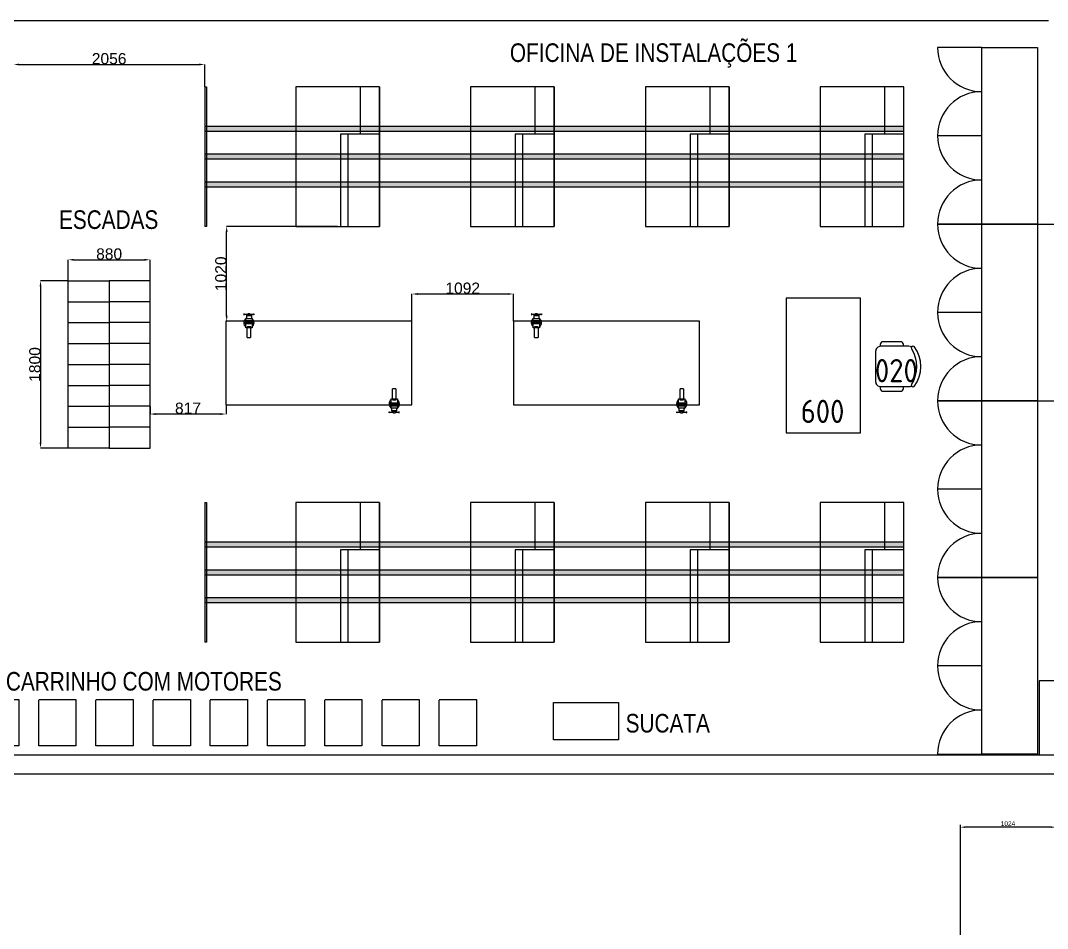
# Model space of a CAD drawing. Header units: millimetres. Extents: x 18768 to 1484868, y -11027 to 520152.
# Drawn here: x 41382 to 52428, y 493014 to 502778 of the extents above; entities that cross this region are included whole.
import ezdxf
from ezdxf.enums import TextEntityAlignment as Align

# ---------------------------------------------------------------- set-up
doc = ezdxf.new("R2010")
doc.units = ezdxf.units.MM
for name, color, linetype in [('4-MOBILIA', 4, 'Continuous'), ('A Construir', 1, 'Continuous'), ('L025-CONTORNO', 7, 'Continuous'), ('L025-TEXTO', 7, 'Continuous'), ('L035-ARRANJO-ADQUIRIR', 102, 'Continuous'), ('PAREDES', 7, 'Continuous')]:
    doc.layers.add(name, color=color, linetype=linetype)
doc.styles.add('ISO-CP--25', font='isocp.shx', dxfattribs={"height": 250})
doc.styles.get("Standard").update_dxf_attribs({"font": 'arial.ttf'})
doc.dimstyles.new('Anotativo', dxfattribs={"dimscale": 0, "dimtxt": 2.5, "dimasz": 2.5, "dimexe": 1.25, "dimexo": 0.625, "dimtad": 1, "dimtxsty": 'Standard', "dimcen": 2.5, "dimadec": 0, "dimazin": 0, "dimtfac": 1, "dimtmove": 0, "dimatfit": 3, "dimfxl": 1, "dimarcsym": 0})
doc.dimstyles.new('ISO-25', dxfattribs={"dimtxt": 2.5, "dimasz": 2.5, "dimexe": 1.25, "dimexo": 0.625, "dimtad": 1, "dimtxsty": 'Standard', "dimcen": 2.5, "dimadec": 0, "dimazin": 0, "dimtfac": 1, "dimtmove": 0, "dimatfit": 3, "dimfxl": 1, "dimarcsym": 0})

# ---------------------------------------------------------------- blocks, each defined once
blk = doc.blocks.new('*D533')
at = {"color": 0, "lineweight": -2, "transparency": 16777216}
for p, q in [((41307, 502065), (41307, 502306)), ((41367, 502305), (43303, 502305)), ((43363, 502065), (43363, 502306))]:
    blk.add_line(p, q, dxfattribs=at)
at = {"color": 0, "lineweight": 15, "transparency": 16777216}
for points in [[(41367, 502315), (41367, 502295), (41307, 502305)], [(43303, 502315), (43303, 502295), (43363, 502305)]]:
    blk.add_solid(points, dxfattribs=at)
at = {"layer": 'DEFPOINTS', "color": 0, "lineweight": 15, "transparency": 16777216}
for p in [(43363, 502305), (41307, 502064), (43363, 502064)]:
    blk.add_point(p, dxfattribs=at)
at = {"color": 0, "transparency": 16777216, "insert": (42335, 502367), "char_height": 120, "attachment_point": 5}
blk.add_mtext('2056', dxfattribs=at)
blk = doc.blocks.new('*D531')
at = {"color": 0, "lineweight": -2, "transparency": 16777216}
for p, q in [((45592, 499545), (45592, 499838)), ((45652, 499837), (46624, 499837)), ((46684, 499545), (46684, 499838))]:
    blk.add_line(p, q, dxfattribs=at)
at = {"color": 0, "lineweight": 15, "transparency": 16777216}
for points in [[(45652, 499847), (45652, 499827), (45592, 499837)], [(46624, 499847), (46624, 499827), (46684, 499837)]]:
    blk.add_solid(points, dxfattribs=at)
at = {"layer": 'DEFPOINTS', "color": 0, "lineweight": 15, "transparency": 16777216}
for p in [(46684, 499837), (45592, 499544), (46684, 499544)]:
    blk.add_point(p, dxfattribs=at)
at = {"color": 0, "transparency": 16777216, "insert": (46138, 499899), "char_height": 120, "attachment_point": 5}
blk.add_mtext('1092', dxfattribs=at)
blk = doc.blocks.new('*D534')
at = {"color": 0, "lineweight": -2, "transparency": 16777216}
for p, q in [((44792, 500564), (43597, 500564)), ((43599, 499604), (43599, 500504)), ((43592, 499544), (43600, 499544))]:
    blk.add_line(p, q, dxfattribs=at)
at = {"color": 0, "lineweight": 15, "transparency": 16777216}
for points in [[(43589, 500504), (43609, 500504), (43599, 500564)], [(43589, 499604), (43609, 499604), (43599, 499544)]]:
    blk.add_solid(points, dxfattribs=at)
at = {"layer": 'DEFPOINTS', "color": 0, "lineweight": 15, "transparency": 16777216}
for p in [(43599, 500564), (44793, 500564), (43592, 499544)]:
    blk.add_point(p, dxfattribs=at)
at = {"color": 0, "transparency": 16777216, "insert": (43537, 500054), "char_height": 120, "attachment_point": 5, "rotation": 90}
blk.add_mtext('1020', dxfattribs=at)
blk = doc.blocks.new('*D535')
at = {"color": 0, "lineweight": -2, "transparency": 16777216}
for p, q in [((42775, 498628), (42775, 498545)), ((43592, 498644), (43592, 498545)), ((43532, 498546), (42835, 498546))]:
    blk.add_line(p, q, dxfattribs=at)
at = {"color": 0, "lineweight": 15, "transparency": 16777216}
for points in [[(42835, 498556), (42835, 498536), (42775, 498546)], [(43532, 498556), (43532, 498536), (43592, 498546)]]:
    blk.add_solid(points, dxfattribs=at)
at = {"layer": 'DEFPOINTS', "color": 0, "lineweight": 15, "transparency": 16777216}
for p in [(42775, 498629), (43592, 498644), (42775, 498546)]:
    blk.add_point(p, dxfattribs=at)
at = {"color": 0, "transparency": 16777216, "insert": (43183, 498608), "char_height": 120, "attachment_point": 5}
blk.add_mtext('817', dxfattribs=at)
blk = doc.blocks.new('*D536')
at = {"color": 0, "lineweight": -2, "transparency": 16777216}
for p, q in [((41895, 499980), (41895, 500206)), ((41955, 500205), (42715, 500205)), ((42775, 499980), (42775, 500206))]:
    blk.add_line(p, q, dxfattribs=at)
at = {"color": 0, "lineweight": 15, "transparency": 16777216}
for points in [[(41955, 500215), (41955, 500195), (41895, 500205)], [(42715, 500215), (42715, 500195), (42775, 500205)]]:
    blk.add_solid(points, dxfattribs=at)
at = {"layer": 'DEFPOINTS', "color": 0, "lineweight": 15, "transparency": 16777216}
for p in [(42775, 500205), (41895, 499979), (42775, 499979)]:
    blk.add_point(p, dxfattribs=at)
at = {"color": 0, "transparency": 16777216, "insert": (42335, 500267), "char_height": 120, "attachment_point": 5}
blk.add_mtext('880', dxfattribs=at)
blk = doc.blocks.new('*D537')
at = {"color": 0, "lineweight": -2, "transparency": 16777216}
for p, q in [((41894, 499979), (41596, 499979)), ((41597, 499919), (41597, 498239)), ((41894, 498179), (41596, 498179))]:
    blk.add_line(p, q, dxfattribs=at)
at = {"color": 0, "lineweight": 15, "transparency": 16777216}
for points in [[(41587, 499919), (41607, 499919), (41597, 499979)], [(41587, 498239), (41607, 498239), (41597, 498179)]]:
    blk.add_solid(points, dxfattribs=at)
at = {"layer": 'DEFPOINTS', "color": 0, "lineweight": 15, "transparency": 16777216}
for p in [(41895, 499979), (41597, 498179), (41895, 498179)]:
    blk.add_point(p, dxfattribs=at)
at = {"color": 0, "transparency": 16777216, "insert": (41536, 499079), "char_height": 120, "attachment_point": 5, "rotation": 90}
blk.add_mtext('1800', dxfattribs=at)
blk = doc.blocks.new('*U528')
for p, q in [((-200, 250), (200, 250)), ((-200, -250), (-200, 242)), ((200, 250), (200, -250)), ((200, -250), (-200, -250))]:
    blk.add_line(p, q)
blk = doc.blocks.new('*U529')
at = {"color": 0, "linetype": 'ByBlock', "lineweight": -2, "transparency": 16777216}
for p in [(-8000, 0), (-7385, 0), (-6769, 0), (-6154, 0), (-5538, 0), (-4923, 0), (-4308, 0), (-3692, 0), (-3077, 0), (-2462, 0), (-1846, 0), (-1231, 0), (-615, 0), (0, 0)]:
    blk.add_blockref('*U528', p, dxfattribs=at)
blk = doc.blocks.new('BL_SENAI_id9320210400')
at = {"layer": 'L035-ARRANJO-ADQUIRIR', "color": 0}
for points in [[(-690, 550, -0.290756), (-310, 550, 0.829608), (-284, 579, 0.333333), (-716, 579, 0.829608), (-690, 550)], [(-717, 464), (-737, 464, 0.414214), (-767, 434), (-767, 244, 0.414214), (-737, 214), (-717, 214)], [(-710, 550, 0.129448), (-717, 523), (-717, 219, 0.414214), (-663, 164), (-338, 164, 0.414214), (-284, 219), (-284, 525, 0.120944), (-290, 550)], [(-284, 214), (-264, 214, 0.414214), (-234, 244), (-234, 434, 0.414214), (-264, 464), (-284, 464)]]:
    blk.add_lwpolyline(points, format="xyb", dxfattribs=at)
at = {"layer": 'L025-TEXTO', "style": 'ISO-CP--25'}
blk.add_attdef('rmp_mt_codmaterial', (15, 15), '', height=40, dxfattribs=at)
at = {"layer": 'L025-TEXTO', "style": 'ISO-CP--25', "flags": 1}
for tag in ['rmp_mt_nomeunid', 'rmp_mt_potencia', 'rmp_mt_cod']:
    blk.add_attdef(tag, (15, 15), '', height=40, dxfattribs=at)
blk = doc.blocks.new('BL_SENAI_id9320220810')
at = {"layer": 'L025-CONTORNO', "color": 0}
blk.add_lwpolyline([(-688, 238), (112, 238), (112, 1688), (-688, 1688)], close=True, dxfattribs=at)
at = {"layer": 'L025-TEXTO', "style": 'ISO-CP--25'}
blk.add_attdef('rmp_mt_codmaterial', (15, 15), '', height=40, dxfattribs=at)
at = {"layer": 'L025-TEXTO', "style": 'ISO-CP--25', "flags": 1}
for tag in ['rmp_mt_nomeunid', 'rmp_mt_potencia', 'rmp_mt_cod']:
    blk.add_attdef(tag, (15, 15), '', height=40, dxfattribs=at)
blk = doc.blocks.new('*D538')
at = {"color": 0, "lineweight": -2, "transparency": 16777216}
for p, q in [((52321, 500588), (52677, 500588)), ((52676, 500528), (52676, 498748)), ((52321, 498688), (52677, 498688))]:
    blk.add_line(p, q, dxfattribs=at)
at = {"color": 0, "lineweight": 15, "transparency": 16777216}
for points in [[(52666, 500528), (52686, 500528), (52676, 500588)], [(52666, 498748), (52686, 498748), (52676, 498688)]]:
    blk.add_solid(points, dxfattribs=at)
at = {"layer": 'DEFPOINTS', "color": 0, "lineweight": 15, "transparency": 16777216}
for p in [(52320, 500588), (52320, 498688), (52676, 498688)]:
    blk.add_point(p, dxfattribs=at)
at = {"color": 0, "transparency": 16777216, "insert": (52614, 499638), "char_height": 120, "attachment_point": 5, "rotation": 90}
blk.add_mtext('1900', dxfattribs=at)
blk = doc.blocks.new('*D550')
at = {"layer": 'DEFPOINTS', "color": 0, "linetype": 'ByBlock', "lineweight": 15, "transparency": 16777216}
for p in [(51491, 494103), (51491, 492377), (52515, 492377)]:
    blk.add_point(p, dxfattribs=at)
at = {"layer": 'PAREDES', "color": 0, "linetype": 'ByBlock', "lineweight": -2, "transparency": 16777216}
for p, q in [((51491, 492389), (51491, 494128)), ((52465, 494103), (51541, 494103)), ((52515, 492389), (52515, 494128))]:
    blk.add_line(p, q, dxfattribs=at)
at = {"layer": 'PAREDES', "color": 0, "linetype": 'ByBlock', "lineweight": 15, "transparency": 16777216}
for points in [[(51541, 494112), (51541, 494095), (51491, 494103)], [(52465, 494112), (52465, 494095), (52515, 494103)]]:
    blk.add_solid(points, dxfattribs=at)
at = {"layer": 'PAREDES', "color": 0, "linetype": 'ByBlock', "lineweight": 15, "transparency": 16777216, "insert": (52003, 494141), "char_height": 50, "attachment_point": 5}
blk.add_mtext('1024', dxfattribs=at)

msp = doc.modelspace()

# ---------------------------------------------------------------- hatches: boundary and pattern name
at = {"true_color": 0xf4ee51}
h = msp.add_hatch(color=41, dxfattribs=at)
h.dxf.hatch_style = 1
h.paths.add_polyline_path([(44343.024, 501639.417), (43363.024, 501639.417), (43363.024, 501589.417), (44343.024, 501589.417)])
h.paths.add_polyline_path([(44822.889, 501639.417), (44343.024, 501639.417), (44343.024, 501589.417), (44822.889, 501589.417)])
h.paths.add_polyline_path([(44902.644, 501639.417), (44822.889, 501639.417), (44822.889, 501589.417), (44902.644, 501589.417)])
h.paths.add_polyline_path([(45243.024, 501639.417), (44902.644, 501639.417), (44902.644, 501589.417), (45243.024, 501589.417)])
h.paths.add_polyline_path([(46223.024, 501639.417), (45243.024, 501639.417), (45243.024, 501589.417), (46223.024, 501589.417)])
h.paths.add_polyline_path([(46702.889, 501639.417), (46223.024, 501639.417), (46223.024, 501589.417), (46702.889, 501589.417)])
h.paths.add_polyline_path([(46782.644, 501639.417), (46702.889, 501639.417), (46702.889, 501589.417), (46782.644, 501589.417)])
h.paths.add_polyline_path([(47123.024, 501639.417), (46782.644, 501639.417), (46782.644, 501589.417), (47123.024, 501589.417)])
h.paths.add_polyline_path([(48103.024, 501639.417), (47123.024, 501639.417), (47123.024, 501589.417), (48103.024, 501589.417)])
h.paths.add_polyline_path([(49003.024, 501639.417), (48103.024, 501639.417), (48103.024, 501589.417), (49003.024, 501589.417)])
h.paths.add_polyline_path([(49983.024, 501639.417), (49003.024, 501639.417), (49003.024, 501589.417), (49983.024, 501589.417)])
h.paths.add_polyline_path([(50462.889, 501639.417), (49983.024, 501639.417), (49983.024, 501589.417), (50462.889, 501589.417)])
h.paths.add_polyline_path([(50542.644, 501639.417), (50462.889, 501639.417), (50462.889, 501589.417), (50542.644, 501589.417)])
h.paths.add_polyline_path([(50883.024, 501639.417), (50542.644, 501639.417), (50542.644, 501589.417), (50883.024, 501589.417)])
h = msp.add_hatch(color=41, dxfattribs=at)
h.dxf.hatch_style = 1
h.paths.add_polyline_path([(44343.024, 501339.417), (43363.024, 501339.417), (43363.024, 501289.417), (44343.024, 501289.417)])
h.paths.add_polyline_path([(44822.889, 501339.417), (44343.024, 501339.417), (44343.024, 501289.417), (44822.889, 501289.417)])
h.paths.add_polyline_path([(44902.643, 501339.417), (44822.889, 501339.417), (44822.889, 501289.417), (44902.643, 501289.417)])
h.paths.add_polyline_path([(45243.024, 501339.417), (44902.643, 501339.417), (44902.643, 501289.417), (45243.024, 501289.417)])
h.paths.add_polyline_path([(46223.024, 501339.417), (45243.024, 501339.417), (45243.024, 501289.417), (46223.024, 501289.417)])
h.paths.add_polyline_path([(46702.889, 501339.417), (46223.024, 501339.417), (46223.024, 501289.417), (46702.889, 501289.417)])
h.paths.add_polyline_path([(46782.643, 501339.417), (46702.889, 501339.417), (46702.889, 501289.417), (46782.643, 501289.417)])
h.paths.add_polyline_path([(47123.024, 501339.417), (46782.643, 501339.417), (46782.643, 501289.417), (47123.024, 501289.417)])
h.paths.add_polyline_path([(48103.024, 501339.417), (47123.024, 501339.417), (47123.024, 501289.417), (48103.024, 501289.417)])
h.paths.add_polyline_path([(49003.024, 501339.417), (48103.024, 501339.417), (48103.024, 501289.417), (49003.024, 501289.417)])
h.paths.add_polyline_path([(49983.024, 501339.417), (49003.024, 501339.417), (49003.024, 501289.417), (49983.024, 501289.417)])
h.paths.add_polyline_path([(50462.889, 501339.417), (49983.024, 501339.417), (49983.024, 501289.417), (50462.889, 501289.417)])
h.paths.add_polyline_path([(50542.643, 501339.417), (50462.889, 501339.417), (50462.889, 501289.417), (50542.643, 501289.417)])
h.paths.add_polyline_path([(50883.024, 501339.417), (50542.643, 501339.417), (50542.643, 501289.417), (50883.024, 501289.417)])
h = msp.add_hatch(color=41, dxfattribs=at)
h.dxf.hatch_style = 1
h.paths.add_polyline_path([(44343.024, 501039.417), (43363.024, 501039.417), (43363.024, 500989.417), (44343.024, 500989.417)])
h.paths.add_polyline_path([(44822.889, 501039.417), (44343.024, 501039.417), (44343.024, 500989.417), (44822.889, 500989.417)])
h.paths.add_polyline_path([(44902.644, 501039.417), (44822.889, 501039.417), (44822.889, 500989.417), (44902.644, 500989.417)])
h.paths.add_polyline_path([(45243.024, 501039.417), (44902.644, 501039.417), (44902.644, 500989.417), (45243.024, 500989.417)])
h.paths.add_polyline_path([(46223.024, 501039.417), (45243.024, 501039.417), (45243.024, 500989.417), (46223.024, 500989.417)])
h.paths.add_polyline_path([(46702.889, 501039.417), (46223.024, 501039.417), (46223.024, 500989.417), (46702.889, 500989.417)])
h.paths.add_polyline_path([(46782.644, 501039.417), (46702.889, 501039.417), (46702.889, 500989.417), (46782.644, 500989.417)])
h.paths.add_polyline_path([(47123.024, 501039.417), (46782.644, 501039.417), (46782.644, 500989.417), (47123.024, 500989.417)])
h.paths.add_polyline_path([(48103.024, 501039.417), (47123.024, 501039.417), (47123.024, 500989.417), (48103.024, 500989.417)])
h.paths.add_polyline_path([(49003.024, 501039.417), (48103.024, 501039.417), (48103.024, 500989.417), (49003.024, 500989.417)])
h.paths.add_polyline_path([(49983.024, 501039.417), (49003.024, 501039.417), (49003.024, 500989.417), (49983.024, 500989.417)])
h.paths.add_polyline_path([(50462.889, 501039.417), (49983.024, 501039.417), (49983.024, 500989.417), (50462.889, 500989.417)])
h.paths.add_polyline_path([(50542.644, 501039.417), (50462.889, 501039.417), (50462.889, 500989.417), (50542.644, 500989.417)])
h.paths.add_polyline_path([(50883.024, 501039.417), (50542.644, 501039.417), (50542.644, 500989.417), (50883.024, 500989.417)])
h = msp.add_hatch(color=41, dxfattribs=at)
h.dxf.hatch_style = 1
h.paths.add_polyline_path([(44343.024, 497168.639), (43363.024, 497168.639), (43363.024, 497118.639), (44343.024, 497118.639)])
h.paths.add_polyline_path([(44822.889, 497168.639), (44343.024, 497168.639), (44343.024, 497118.639), (44822.889, 497118.639)])
h.paths.add_polyline_path([(44902.644, 497168.639), (44822.889, 497168.639), (44822.889, 497118.639), (44902.644, 497118.639)])
h.paths.add_polyline_path([(45243.024, 497168.639), (44902.644, 497168.639), (44902.644, 497118.639), (45243.024, 497118.639)])
h.paths.add_polyline_path([(46223.024, 497168.639), (45243.024, 497168.639), (45243.024, 497118.639), (46223.024, 497118.639)])
h.paths.add_polyline_path([(46702.889, 497168.639), (46223.024, 497168.639), (46223.024, 497118.639), (46702.889, 497118.639)])
h.paths.add_polyline_path([(46782.644, 497168.639), (46702.889, 497168.639), (46702.889, 497118.639), (46782.644, 497118.639)])
h.paths.add_polyline_path([(47123.024, 497168.639), (46782.644, 497168.639), (46782.644, 497118.639), (47123.024, 497118.639)])
h.paths.add_polyline_path([(48103.024, 497168.639), (47123.024, 497168.639), (47123.024, 497118.639), (48103.024, 497118.639)])
h.paths.add_polyline_path([(49003.024, 497168.639), (48103.024, 497168.639), (48103.024, 497118.639), (49003.024, 497118.639)])
h.paths.add_polyline_path([(49983.024, 497168.639), (49003.024, 497168.639), (49003.024, 497118.639), (49983.024, 497118.639)])
h.paths.add_polyline_path([(50462.889, 497168.639), (49983.024, 497168.639), (49983.024, 497118.639), (50462.889, 497118.639)])
h.paths.add_polyline_path([(50542.644, 497168.639), (50462.889, 497168.639), (50462.889, 497118.639), (50542.644, 497118.639)])
h.paths.add_polyline_path([(50883.024, 497168.639), (50542.644, 497168.639), (50542.644, 497118.639), (50883.024, 497118.639)])
h = msp.add_hatch(color=41, dxfattribs=at)
h.dxf.hatch_style = 1
h.paths.add_polyline_path([(44343.024, 496868.639), (43363.024, 496868.639), (43363.024, 496818.639), (44343.024, 496818.639)])
h.paths.add_polyline_path([(44822.889, 496868.639), (44343.024, 496868.639), (44343.024, 496818.639), (44822.889, 496818.639)])
h.paths.add_polyline_path([(44902.643, 496868.639), (44822.889, 496868.639), (44822.889, 496818.639), (44902.643, 496818.639)])
h.paths.add_polyline_path([(45243.024, 496868.639), (44902.643, 496868.639), (44902.643, 496818.639), (45243.024, 496818.639)])
h.paths.add_polyline_path([(46223.024, 496868.639), (45243.024, 496868.639), (45243.024, 496818.639), (46223.024, 496818.639)])
h.paths.add_polyline_path([(46702.889, 496868.639), (46223.024, 496868.639), (46223.024, 496818.639), (46702.889, 496818.639)])
h.paths.add_polyline_path([(46782.643, 496868.639), (46702.889, 496868.639), (46702.889, 496818.639), (46782.643, 496818.639)])
h.paths.add_polyline_path([(47123.024, 496868.639), (46782.643, 496868.639), (46782.643, 496818.639), (47123.024, 496818.639)])
h.paths.add_polyline_path([(48103.024, 496868.639), (47123.024, 496868.639), (47123.024, 496818.639), (48103.024, 496818.639)])
h.paths.add_polyline_path([(49003.024, 496868.639), (48103.024, 496868.639), (48103.024, 496818.639), (49003.024, 496818.639)])
h.paths.add_polyline_path([(49983.024, 496868.639), (49003.024, 496868.639), (49003.024, 496818.639), (49983.024, 496818.639)])
h.paths.add_polyline_path([(50462.889, 496868.639), (49983.024, 496868.639), (49983.024, 496818.639), (50462.889, 496818.639)])
h.paths.add_polyline_path([(50542.643, 496868.639), (50462.889, 496868.639), (50462.889, 496818.639), (50542.643, 496818.639)])
h.paths.add_polyline_path([(50883.024, 496868.639), (50542.643, 496868.639), (50542.643, 496818.639), (50883.024, 496818.639)])
h = msp.add_hatch(color=41, dxfattribs=at)
h.dxf.hatch_style = 1
h.paths.add_polyline_path([(44343.024, 496568.639), (43363.024, 496568.639), (43363.024, 496518.639), (44343.024, 496518.639)])
h.paths.add_polyline_path([(44822.889, 496568.639), (44343.024, 496568.639), (44343.024, 496518.639), (44822.889, 496518.639)])
h.paths.add_polyline_path([(44902.644, 496568.639), (44822.889, 496568.639), (44822.889, 496518.639), (44902.644, 496518.639)])
h.paths.add_polyline_path([(45243.024, 496568.639), (44902.644, 496568.639), (44902.644, 496518.639), (45243.024, 496518.639)])
h.paths.add_polyline_path([(46223.024, 496568.639), (45243.024, 496568.639), (45243.024, 496518.639), (46223.024, 496518.639)])
h.paths.add_polyline_path([(46702.889, 496568.639), (46223.024, 496568.639), (46223.024, 496518.639), (46702.889, 496518.639)])
h.paths.add_polyline_path([(46782.644, 496568.639), (46702.889, 496568.639), (46702.889, 496518.639), (46782.644, 496518.639)])
h.paths.add_polyline_path([(47123.024, 496568.639), (46782.644, 496568.639), (46782.644, 496518.639), (47123.024, 496518.639)])
h.paths.add_polyline_path([(48103.024, 496568.639), (47123.024, 496568.639), (47123.024, 496518.639), (48103.024, 496518.639)])
h.paths.add_polyline_path([(49003.024, 496568.639), (48103.024, 496568.639), (48103.024, 496518.639), (49003.024, 496518.639)])
h.paths.add_polyline_path([(49983.024, 496568.639), (49003.024, 496568.639), (49003.024, 496518.639), (49983.024, 496518.639)])
h.paths.add_polyline_path([(50462.889, 496568.639), (49983.024, 496568.639), (49983.024, 496518.639), (50462.889, 496518.639)])
h.paths.add_polyline_path([(50542.644, 496568.639), (50462.889, 496568.639), (50462.889, 496518.639), (50542.644, 496518.639)])
h.paths.add_polyline_path([(50883.024, 496568.639), (50542.644, 496568.639), (50542.644, 496518.639), (50883.024, 496518.639)])

# ---------------------------------------------------------------- linework, layer by layer
for p, q in [((43363.024, 502064.417), (43383.024, 502064.417)), ((43383.024, 502064.417), (43383.024, 500564.417)), ((44343.024, 502064.417), (44343.024, 500564.417)), ((45034.335, 502064.417), (45034.335, 501554.917)), ((46223.024, 502064.417), (46223.024, 500564.417)), ((46914.335, 502064.417), (46914.335, 501554.917)), ((48103.024, 502064.417), (48103.024, 500564.417)), ((48794.335, 502064.417), (48794.335, 501554.917)), ((49983.024, 502064.417), (49983.024, 500564.417)), ((50674.335, 502064.417), (50674.335, 501554.917)), ((50883.024, 501639.417), (43363.024, 501639.417)), ((43363.024, 501639.417), (43363.024, 501589.417)), ((43363.024, 501589.417), (50883.024, 501589.417)), ((50883.024, 501589.417), (50883.024, 501639.417)), ((45243.024, 501554.917), (44822.889, 501554.917)), ((44822.889, 501554.917), (44822.889, 500564.417)), ((44902.643, 501554.917), (44902.643, 500564.417)), ((47123.024, 501554.917), (46702.889, 501554.917)), ((46702.889, 501554.917), (46702.889, 500564.417)), ((46782.643, 501554.917), (46782.643, 500564.417)), ((49003.024, 501554.917), (48582.889, 501554.917)), ((48582.889, 501554.917), (48582.889, 500564.417)), ((48662.643, 501554.917), (48662.643, 500564.417)), ((50883.024, 501554.917), (50462.889, 501554.917)), ((50462.889, 501554.917), (50462.889, 500564.417)), ((50542.643, 501554.917), (50542.643, 500564.417)), ((50883.024, 501339.417), (43363.024, 501339.417)), ((43363.024, 501339.417), (43363.024, 501289.417)), ((43363.024, 501289.417), (50883.024, 501289.417)), ((50883.024, 501289.417), (50883.024, 501339.417)), ((50883.024, 501039.417), (43363.024, 501039.417)), ((43363.024, 501039.417), (43363.024, 500989.417)), ((50883.024, 500989.417), (50883.024, 501039.417)), ((43363.024, 500989.417), (50883.024, 500989.417)), ((43383.024, 500564.417), (43363.024, 500564.417)), ((41894.99, 499979.028), (42334.99, 499979.028)), ((41894.99, 498179.028), (41894.99, 499979.028)), ((42334.99, 499979.028), (42334.99, 498179.028)), ((42774.99, 499979.028), (42334.99, 499979.028)), ((42334.99, 499979.028), (42334.99, 498179.028)), ((42774.99, 498179.028), (42774.99, 499979.028)), ((41894.99, 499754.028), (42334.99, 499754.028)), ((42774.99, 499754.028), (42334.99, 499754.028)), ((41894.99, 499529.028), (42334.99, 499529.028)), ((42774.99, 499529.028), (42334.99, 499529.028)), ((41894.99, 499304.028), (42334.99, 499304.028)), ((42774.99, 499304.028), (42334.99, 499304.028)), ((41894.99, 499079.028), (42334.99, 499079.028)), ((42774.99, 499079.028), (42334.99, 499079.028)), ((41894.99, 498854.028), (42334.99, 498854.028)), ((42774.99, 498854.028), (42334.99, 498854.028)), ((41894.99, 498629.028), (42334.99, 498629.028)), ((42774.99, 498629.028), (42334.99, 498629.028)), ((41894.99, 498404.028), (42334.99, 498404.028)), ((42774.99, 498404.028), (42334.99, 498404.028)), ((42334.99, 498179.028), (41894.99, 498179.028)), ((42334.99, 498179.028), (42774.99, 498179.028)), ((43363.024, 497593.639), (43383.024, 497593.639)), ((43383.024, 497593.639), (43383.024, 496093.639)), ((44343.024, 497593.639), (44343.024, 496093.639)), ((45034.335, 497593.639), (45034.335, 497084.139)), ((46223.024, 497593.639), (46223.024, 496093.639)), ((46914.335, 497593.639), (46914.335, 497084.139)), ((48103.024, 497593.639), (48103.024, 496093.639)), ((48794.335, 497593.639), (48794.335, 497084.139)), ((49983.024, 497593.639), (49983.024, 496093.639)), ((50674.335, 497593.639), (50674.335, 497084.139)), ((50883.024, 497168.639), (43363.024, 497168.639)), ((43363.024, 497168.639), (43363.024, 497118.639)), ((50883.024, 497118.639), (50883.024, 497168.639)), ((43363.024, 497118.639), (50883.024, 497118.639)), ((45243.024, 497084.139), (44822.889, 497084.139)), ((44822.889, 497084.139), (44822.889, 496093.639)), ((44902.643, 497084.139), (44902.643, 496093.639)), ((47123.024, 497084.139), (46702.889, 497084.139)), ((46702.889, 497084.139), (46702.889, 496093.639)), ((46782.643, 497084.139), (46782.643, 496093.639)), ((49003.024, 497084.139), (48582.889, 497084.139)), ((48582.889, 497084.139), (48582.889, 496093.639)), ((48662.643, 497084.139), (48662.643, 496093.639)), ((50883.024, 497084.139), (50462.889, 497084.139)), ((50462.889, 497084.139), (50462.889, 496093.639)), ((50542.643, 497084.139), (50542.643, 496093.639)), ((50883.024, 496868.639), (43363.024, 496868.639)), ((43363.024, 496868.639), (43363.024, 496818.639)), ((50883.024, 496818.639), (50883.024, 496868.639)), ((43363.024, 496818.639), (50883.024, 496818.639)), ((50883.024, 496568.639), (43363.024, 496568.639)), ((43363.024, 496568.639), (43363.024, 496518.639)), ((43363.024, 496518.639), (50883.024, 496518.639)), ((50883.024, 496518.639), (50883.024, 496568.639)), ((43383.024, 496093.639), (43363.024, 496093.639)), ((47114.335, 495443.273), (47814.335, 495443.273)), ((47114.335, 495043.273), (47114.335, 495443.273)), ((47814.335, 495443.273), (47814.335, 495043.273)), ((47814.335, 495043.273), (47114.335, 495043.273))]:
    msp.add_line(p, q)
at = {"color": 2}
for p, q in [((51720.205, 501538.089), (51245.205, 501538.089)), ((51720.205, 499638.089), (51245.205, 499638.089)), ((51720.205, 497738.089), (51245.205, 497738.089)), ((51720.205, 495838.089), (51245.205, 495838.089))]:
    msp.add_line(p, q, dxfattribs=at)
for points in [[(51720.205, 502488.089), (51245.205, 502488.089, 0.414213562), (51720.205, 502013.089, 0.414213562), (51245.205, 501538.089, 0.414213562), (51720.205, 501063.089, 0.414213562), (51245.205, 500588.089), (51720.205, 500588.089)], [(51720.205, 500588.089), (51245.205, 500588.089, 0.414213562), (51720.205, 500113.089, 0.414213562), (51245.205, 499638.089, 0.414213562), (51720.205, 499163.089, 0.414213562), (51245.205, 498688.089), (51720.205, 498688.089)], [(51720.205, 498688.089), (51245.205, 498688.089, 0.414213562), (51720.205, 498213.089, 0.414213562), (51245.205, 497738.089, 0.414213562), (51720.205, 497263.089, 0.414213562), (51245.205, 496788.089), (51720.205, 496788.089)], [(51720.205, 496788.089), (51245.205, 496788.089, 0.414213562), (51720.205, 496313.089, 0.414213562), (51245.205, 495838.089, 0.414213562), (51720.205, 495363.089, 0.414213562), (51245.205, 494888.089), (51720.205, 494888.089)]]:
    msp.add_lwpolyline(points, format="xyb", dxfattribs=at)
for points in [[(52320.205, 502488.089), (52320.205, 500588.089), (51720.205, 500588.089), (51720.205, 502488.089)], [(52320.205, 500588.089), (52320.205, 498688.089), (51720.205, 498688.089), (51720.205, 500588.089)], [(52320.205, 498688.089), (52320.205, 496788.089), (51720.205, 496788.089), (51720.205, 498688.089)], [(52320.205, 496788.089), (52320.205, 494888.089), (51720.205, 494888.089), (51720.205, 496788.089)]]:
    msp.add_lwpolyline(points, close=True)
for points in [[(43363.024, 502064.417), (43363.024, 500564.417)], [(45243.024, 500564.417), (45243.024, 502064.417), (44343.024, 502064.417)], [(45243.024, 502064.417), (45243.024, 500564.417)], [(47123.024, 500564.417), (47123.024, 502064.417), (46223.024, 502064.417)], [(47123.024, 502064.417), (47123.024, 500564.417)], [(49003.024, 500564.417), (49003.024, 502064.417), (48103.024, 502064.417)], [(49003.024, 502064.417), (49003.024, 500564.417)], [(50883.024, 500564.417), (50883.024, 502064.417), (49983.024, 502064.417)], [(44343.024, 500564.417), (45243.024, 500564.417), (45243.024, 501589.417)], [(46223.024, 500564.417), (47123.024, 500564.417), (47123.024, 501589.417)], [(48103.024, 500564.417), (49003.024, 500564.417), (49003.024, 501589.417)], [(49983.024, 500564.417), (50883.024, 500564.417), (50883.024, 501589.417)], [(43363.024, 497593.639), (43363.024, 496093.639)], [(45243.024, 496093.639), (45243.024, 497593.639), (44343.024, 497593.639)], [(45243.024, 497593.639), (45243.024, 496093.639)], [(47123.024, 496093.639), (47123.024, 497593.639), (46223.024, 497593.639)], [(47123.024, 497593.639), (47123.024, 496093.639)], [(49003.024, 496093.639), (49003.024, 497593.639), (48103.024, 497593.639)], [(49003.024, 497593.639), (49003.024, 496093.639)], [(50883.024, 496093.639), (50883.024, 497593.639), (49983.024, 497593.639)], [(44343.024, 496093.639), (45243.024, 496093.639), (45243.024, 497118.639)], [(46223.024, 496093.639), (47123.024, 496093.639), (47123.024, 497118.639)], [(48103.024, 496093.639), (49003.024, 496093.639), (49003.024, 497118.639)], [(49983.024, 496093.639), (50883.024, 496093.639), (50883.024, 497118.639)]]:
    msp.add_lwpolyline(points)
at = {"layer": 'A Construir'}
msp.add_line((32230.364, 502777.757), (52439.615, 502777.757), dxfattribs=at)
at = {"layer": 'L035-ARRANJO-ADQUIRIR'}
for p, q in [((43811.462, 499608.384), (43864.738, 499608.384)), ((43811.462, 499608.384), (43811.462, 499581.246)), ((43811.462, 499603.966), (43864.738, 499603.966)), ((43864.738, 499608.384), (43864.738, 499581.246)), ((46903.314, 499608.384), (46956.591, 499608.384)), ((46903.314, 499608.384), (46903.314, 499581.246)), ((46903.314, 499603.966), (46956.591, 499603.966)), ((46956.591, 499608.384), (46956.591, 499581.246)), ((43800.101, 499546.495), (43800.101, 499552.347)), ((43876.099, 499546.495), (43800.101, 499546.495)), ((43800.101, 499539.77), (43800.101, 499533.918)), ((43876.099, 499539.77), (43800.101, 499539.77)), ((43803.81, 499472.908), (43803.81, 499513.792)), ((43808.304, 499552.347), (43876.099, 499552.347)), ((43808.304, 499533.918), (43876.099, 499533.918)), ((43853.265, 499569.885), (43822.936, 499569.885)), ((43872.391, 499513.792), (43872.391, 499472.908)), ((43876.099, 499552.347), (43876.099, 499546.495)), ((43876.099, 499533.918), (43876.099, 499539.77)), ((46891.954, 499546.495), (46891.954, 499552.347)), ((46967.951, 499546.495), (46891.954, 499546.495)), ((46891.954, 499539.77), (46891.954, 499533.918)), ((46967.951, 499539.77), (46891.954, 499539.77)), ((46895.662, 499472.908), (46895.662, 499513.792)), ((46900.156, 499552.347), (46967.951, 499552.347)), ((46900.156, 499533.918), (46967.951, 499533.918)), ((46945.117, 499569.885), (46914.788, 499569.885)), ((46964.243, 499513.792), (46964.243, 499472.908)), ((46967.951, 499552.347), (46967.951, 499546.495)), ((46967.951, 499533.918), (46967.951, 499539.77)), ((43872.391, 499472.908), (43803.81, 499472.908)), ((43819.77, 499368.2), (43819.77, 499472.908)), ((43856.431, 499472.908), (43856.431, 499368.2)), ((46964.243, 499472.908), (46895.662, 499472.908)), ((46911.622, 499368.2), (46911.622, 499472.908)), ((46948.283, 499472.908), (46948.283, 499368.2)), ((43819.77, 499368.2), (43856.431, 499368.2)), ((46911.622, 499368.2), (46948.283, 499368.2)), ((45420.38, 498815.576), (45383.719, 498815.576)), ((45383.719, 498710.867), (45383.719, 498815.576)), ((45420.38, 498815.576), (45420.38, 498710.867)), ((48512.232, 498815.576), (48475.571, 498815.576)), ((48475.571, 498710.867), (48475.571, 498815.576)), ((48512.232, 498815.576), (48512.232, 498710.867)), ((45364.051, 498649.857), (45364.051, 498644.005)), ((45364.051, 498644.005), (45440.048, 498644.005)), ((45364.051, 498631.428), (45364.051, 498637.28)), ((45364.051, 498637.28), (45440.048, 498637.28)), ((45431.846, 498631.428), (45364.051, 498631.428)), ((45367.759, 498669.983), (45367.759, 498710.867)), ((45367.759, 498710.867), (45436.34, 498710.867)), ((45386.885, 498613.89), (45417.214, 498613.89)), ((45436.34, 498710.867), (45436.34, 498669.983)), ((45440.048, 498644.005), (45440.048, 498649.857)), ((45440.048, 498637.28), (45440.048, 498631.428)), ((48455.903, 498649.857), (48455.903, 498644.005)), ((48523.698, 498649.857), (48455.903, 498649.857)), ((48455.903, 498644.005), (48531.9, 498644.005)), ((48455.903, 498631.428), (48455.903, 498637.28)), ((48455.903, 498637.28), (48531.9, 498637.28)), ((48523.698, 498631.428), (48455.903, 498631.428)), ((48459.611, 498669.983), (48459.611, 498710.867)), ((48459.611, 498710.867), (48528.192, 498710.867)), ((48478.737, 498613.89), (48509.066, 498613.89)), ((48528.192, 498710.867), (48528.192, 498669.983)), ((48531.9, 498644.005), (48531.9, 498649.857)), ((48531.9, 498637.28), (48531.9, 498631.428)), ((45375.411, 498575.391), (45375.411, 498602.529)), ((45428.688, 498579.809), (45375.411, 498579.809)), ((45428.688, 498575.391), (45375.411, 498575.391)), ((45428.688, 498575.391), (45428.688, 498602.529)), ((48467.263, 498575.391), (48467.263, 498602.529)), ((48520.54, 498579.809), (48467.263, 498579.809)), ((48520.54, 498575.391), (48467.263, 498575.391)), ((48520.54, 498575.391), (48520.54, 498602.529))]:
    msp.add_line(p, q, dxfattribs=at)
for points in [[(43784.441, 499614.383), (43788.555, 499614.383), (43788.555, 499623.774), (43784.441, 499623.774)], [(43846.108, 499608.384), (43830.312, 499608.384), (43830.312, 499627.003), (43846.108, 499627.003)], [(43891.978, 499614.383), (43887.864, 499614.383), (43887.864, 499623.774), (43891.978, 499623.774)], [(46876.293, 499614.383), (46880.407, 499614.383), (46880.407, 499623.774), (46876.293, 499623.774)], [(46937.96, 499608.384), (46922.164, 499608.384), (46922.164, 499627.003), (46937.96, 499627.003)], [(46983.83, 499614.383), (46979.717, 499614.383), (46979.717, 499623.774), (46983.83, 499623.774)], [(45591.844, 499544.369), (43591.844, 499544.369), (43591.844, 498644.369), (45591.844, 498644.369)], [(43800.101, 499569.885), (43800.101, 499552.347), (43876.099, 499552.347), (43876.099, 499569.885)], [(43800.101, 499516.381), (43800.101, 499533.918), (43876.099, 499533.918), (43876.099, 499516.381)], [(43854.279, 499472.908), (43821.922, 499472.908), (43821.922, 499488.568), (43854.279, 499488.568)], [(48683.696, 499544.369), (46683.696, 499544.369), (46683.696, 498644.369), (48683.696, 498644.369)], [(46891.954, 499569.885), (46891.954, 499552.347), (46967.951, 499552.347), (46967.951, 499569.885)], [(46891.954, 499516.381), (46891.954, 499533.918), (46967.951, 499533.918), (46967.951, 499516.381)], [(46946.131, 499472.908), (46913.774, 499472.908), (46913.774, 499488.568), (46946.131, 499488.568)], [(45440.048, 498667.395), (45440.048, 498649.857), (45364.051, 498649.857), (45364.051, 498667.395)], [(45440.048, 498613.89), (45440.048, 498631.428), (45364.051, 498631.428), (45364.051, 498613.89)], [(45385.871, 498710.867), (45418.228, 498710.867), (45418.228, 498695.207), (45385.871, 498695.207)], [(48531.9, 498667.395), (48531.9, 498649.857), (48455.903, 498649.857), (48455.903, 498667.395)], [(48531.9, 498613.89), (48531.9, 498631.428), (48455.903, 498631.428), (48455.903, 498613.89)], [(48477.723, 498710.867), (48510.08, 498710.867), (48510.08, 498695.207), (48477.723, 498695.207)], [(45348.172, 498569.392), (45352.285, 498569.392), (45352.285, 498560.001), (45348.172, 498560.001)], [(45394.042, 498575.391), (45409.838, 498575.391), (45409.838, 498556.773), (45394.042, 498556.773)], [(45455.708, 498569.392), (45451.595, 498569.392), (45451.595, 498560.001), (45455.708, 498560.001)], [(48440.024, 498569.392), (48444.137, 498569.392), (48444.137, 498560.001), (48440.024, 498560.001)], [(48485.894, 498575.391), (48501.69, 498575.391), (48501.69, 498556.773), (48485.894, 498556.773)], [(48547.561, 498569.392), (48543.447, 498569.392), (48543.447, 498560.001), (48547.561, 498560.001)]]:
    msp.add_lwpolyline(points, close=True, dxfattribs=at)
for points in [[(43830.312, 499617.025), (43788.555, 499617.025), (43788.555, 499621.133), (43830.312, 499621.133)], [(43846.108, 499621.133), (43887.864, 499621.133), (43887.864, 499617.025), (43846.108, 499617.025)], [(46922.164, 499617.025), (46880.407, 499617.025), (46880.407, 499621.133), (46922.164, 499621.133)], [(46937.96, 499621.133), (46979.717, 499621.133), (46979.717, 499617.025), (46937.96, 499617.025)], [(45394.042, 498562.642), (45352.285, 498562.642), (45352.285, 498566.751), (45394.042, 498566.751)], [(45409.838, 498566.751), (45451.595, 498566.751), (45451.595, 498562.642), (45409.838, 498562.642)], [(48485.894, 498562.642), (48444.137, 498562.642), (48444.137, 498566.751), (48485.894, 498566.751)], [(48501.69, 498566.751), (48543.447, 498566.751), (48543.447, 498562.642), (48501.69, 498562.642)]]:
    msp.add_lwpolyline(points, dxfattribs=at)
for centre in [(43791.452, 499527.132), (43884.749, 499527.132), (46883.304, 499527.132), (46976.601, 499527.132), (45355.401, 498656.644), (45448.698, 498656.644), (48447.253, 498656.644), (48540.55, 498656.644)]:
    msp.add_circle(centre, 4.459, dxfattribs=at)
for centre, radius, start, end in [((43838.1, 499528.444), 55.537, 131.738552, 231.8706706), ((43800.101, 499581.246), 11.36, 270, 0), ((43801.221, 499513.792), 2.588, 0, 90), ((43876.099, 499581.246), 11.36, 180, 270), ((43838.1, 499528.444), 55.537, 308.1293294, 48.261448), ((43874.979, 499513.792), 2.588, 90, 180), ((46929.952, 499528.444), 55.537, 131.738552, 231.8706706), ((46891.954, 499581.246), 11.36, 270, 0), ((46893.074, 499513.792), 2.588, 0, 90), ((46967.951, 499581.246), 11.36, 180, 270), ((46929.952, 499528.444), 55.537, 308.1293294, 48.261448), ((46966.831, 499513.792), 2.588, 90, 180), ((45402.05, 498655.331), 55.537, 128.1293294, 228.261448), ((45364.051, 498602.529), 11.36, 0, 90), ((45365.171, 498669.983), 2.588, 270, 0), ((45440.048, 498602.529), 11.36, 90, 180), ((45402.05, 498655.331), 55.537, 311.738552, 51.8706706), ((45438.928, 498669.983), 2.588, 180, 270), ((48493.902, 498655.331), 55.537, 128.1293294, 228.261448), ((48455.903, 498602.529), 11.36, 0, 90), ((48457.023, 498669.983), 2.588, 270, 0), ((48531.9, 498602.529), 11.36, 90, 180), ((48493.902, 498655.331), 55.537, 311.738552, 51.8706706), ((48530.78, 498669.983), 2.588, 180, 270)]:
    msp.add_arc(centre, radius, start, end, dxfattribs=at)
at = {"layer": 'PAREDES'}
for p, q in [((52339.615, 495677.757), (52339.615, 494877.757)), ((55229.615, 495677.757), (52339.615, 495677.757)), ((54939.615, 494877.757), (19645.615, 494877.757)), ((19645.615, 494677.757), (54939.615, 494677.757)), ((19645.615, 494677.757), (54939.615, 494677.757))]:
    msp.add_line(p, q, dxfattribs=at)

# ---------------------------------------------------------------- block references
msp.add_blockref('*U529', (46085.248, 495227.756))
at = {"layer": 'L035-ARRANJO-ADQUIRIR'}
ref = msp.add_blockref('BL_SENAI_id9320220810', (50305.821, 498104.662), dxfattribs=at)
ref.add_attrib('rmp_mt_codmaterial', '009', dxfattribs={"layer": 'L025-TEXTO', "height": 250, "rotation": 180, "style": 'ISO-CP--25'}).set_placement((50006.866, 498699.839), align=Align.CENTER)
ref = msp.add_blockref('BL_SENAI_id9320210400', (50414.724, 498557.181), dxfattribs=dict(at, rotation=270))
ref.add_attrib('rmp_mt_codmaterial', '020', dxfattribs={"layer": 'L025-TEXTO', "height": 250, "style": 'ISO-CP--25'}).set_placement((50802.287, 499012.611), align=Align.MIDDLE)

# ---------------------------------------------------------------- texts
at = {"layer": '4-MOBILIA', "width": 0.8}
for s, p in [('OFICINA DE INSTALAÇÕES 1', (46645.519, 502332.294)), ('ESCADAS', (41795.791, 500536.577)), ('CARRINHO COM MOTORES', (41224.721, 495572.016)), ('SUCATA', (47890.422, 495121.029))]:
    msp.add_text(s, height=200, dxfattribs=at).set_placement(p)

# ---------------------------------------------------------------- dimensions: what is measured, and where the dimension line sits
at = {"color": 4}
for base, p1, p2, picture, middle in [((43363.024, 502304.627), (41306.955, 502064.417), (43363.024, 502064.417), '*D533', (42334.99, 502366.52)), ((42774.99, 500205.034), (41894.99, 499979.028), (42774.99, 499979.028), '*D536', (42334.99, 500266.928)), ((46683.696, 499836.781), (45591.844, 499544.369), (46683.696, 499544.369), '*D531', (46137.77, 499898.675)), ((42774.99, 498546.075), (43591.844, 498644.369), (42774.99, 498629.028), '*D535', (43183.417, 498607.968))]:
    dim = msp.add_linear_dim(base=base, p1=p1, p2=p2, dimstyle='ISO-25', override={"dimtxt": 120, "dimasz": 60, "dimdec": 0}, dxfattribs=at)
    dim.commit()
    dim.dimension.update_dxf_attribs({"geometry": picture, "text_midpoint": middle})
for base, p1, p2, picture, middle in [((43598.512, 500564.417), (43591.844, 499544.369), (44793.024, 500564.417), '*D534', (43536.618, 500054.393)), ((52675.923, 498688.089), (52320.205, 500588.089), (52320.205, 498688.089), '*D538', (52614.029, 499638.089)), ((41597.489, 498179.028), (41894.99, 499979.028), (41894.99, 498179.028), '*D537', (41535.595, 499079.028))]:
    dim = msp.add_linear_dim(base=base, p1=p1, p2=p2, angle=90, dimstyle='ISO-25', override={"dimtxt": 120, "dimasz": 60, "dimdec": 0}, dxfattribs=at)
    dim.commit()
    dim.dimension.update_dxf_attribs({"geometry": picture, "text_midpoint": middle})
at = {"layer": 'PAREDES', "linetype": 'ByBlock', "lineweight": 15}
dim = msp.add_linear_dim(base=(51490.615, 494103.169), p1=(52514.615, 492376.757), p2=(51490.615, 492376.757), dimstyle='Anotativo', dxfattribs=at)
dim.commit()
dim.dimension.update_dxf_attribs({"geometry": '*D550', "text_midpoint": (52002.615, 494141.198)})

doc.saveas('drawing.dxf')
